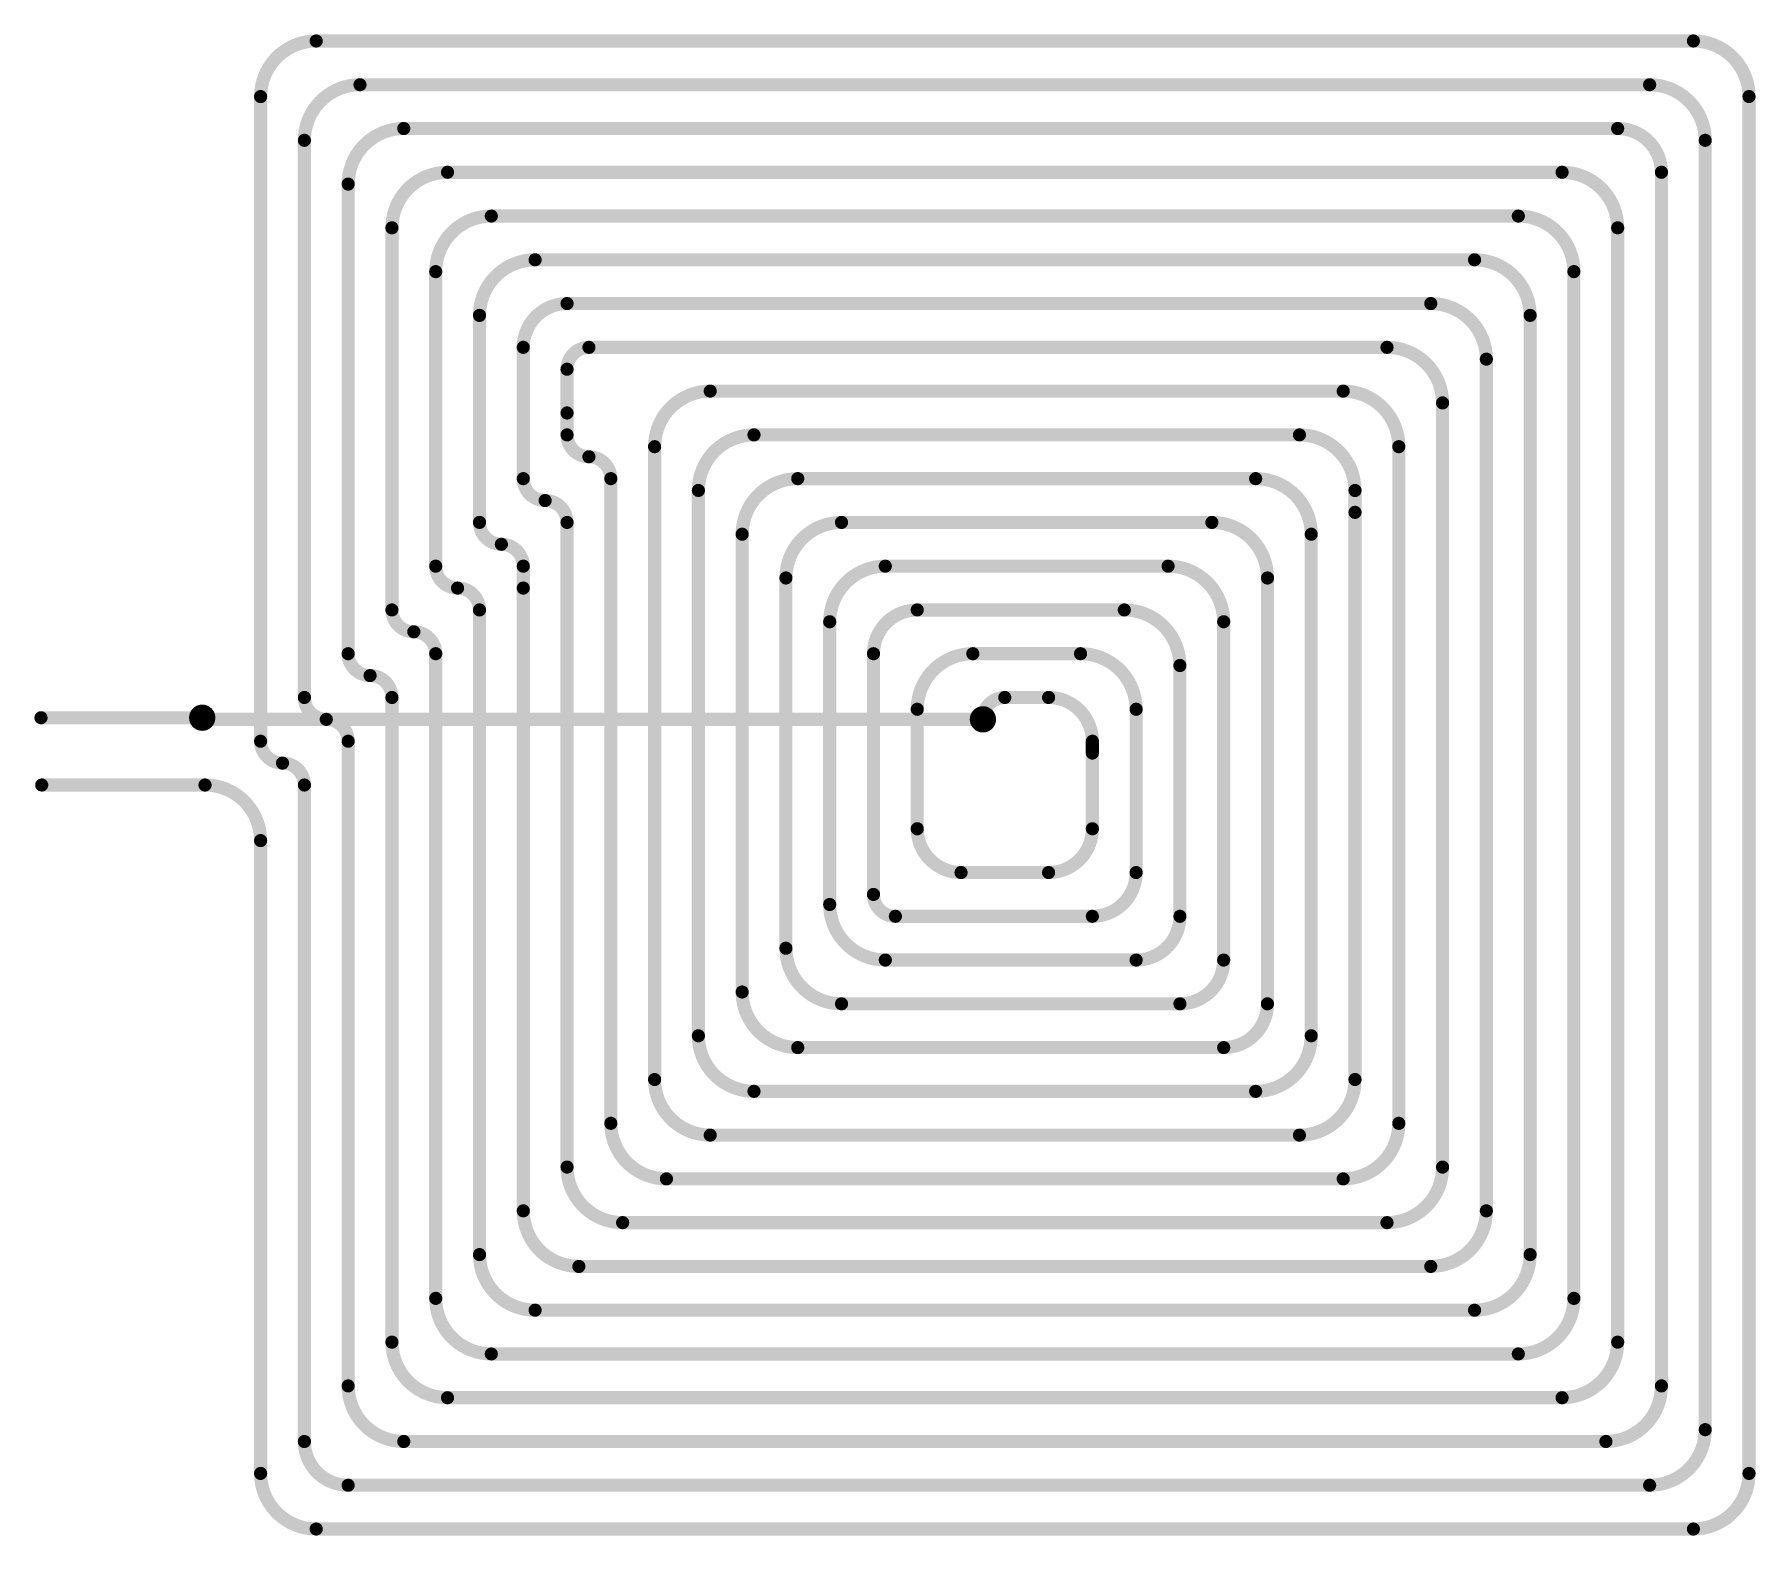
# Model space of a CAD drawing. Header units: inches. Extents: x 131 to 170.4, y 54.8 to 89.1.
import ezdxf

# ---------------------------------------------------------------- set-up
doc = ezdxf.new("R2010")
doc.units = ezdxf.units.IN
doc.layers.add('Bottom Layer', color=5, linetype='Continuous')
doc.layers.add('Top Layer', color=1, linetype='Continuous')

msp = doc.modelspace()

# ---------------------------------------------------------------- linework, layer by layer
at = {"layer": 'Bottom Layer', "const_width": 0.15}
for points in [[(134.649, 73.533, 1), (135.099, 73.533, 1)], [(134.649, 73.533, 1), (135.099, 73.533, 1)], [(134.799, 73.533, 1), (134.949, 73.533, 1)], [(134.836, 73.496, 1), (134.986, 73.496, 1)], [(134.836, 73.496, 1), (134.986, 73.496, 1)], [(152.483, 73.496, 1), (152.933, 73.496, 1)], [(152.633, 73.496, 1), (152.783, 73.496, 1)]]:
    msp.add_lwpolyline(points, format="xyb", close=True, dxfattribs=at)
at = {"layer": 'Bottom Layer', "const_width": 0.3}
msp.add_lwpolyline([(134.911, 73.496, -0.414214), (134.874, 73.533)], format="xyb", dxfattribs=at)
msp.add_lwpolyline([(134.911, 73.496), (152.708, 73.496)], dxfattribs=at)
at = {"layer": 'Top Layer', "const_width": 0.3}
for points in [[(136.208, 87.726, -0.414214), (137.478, 88.996)], [(168.938, 88.996, -0.414214), (170.208, 87.726)], [(137.208, 86.726, -0.414214), (138.478, 87.996)], [(167.938, 87.996, -0.414214), (169.208, 86.726)], [(138.208, 85.726, -0.414214), (139.478, 86.996)], [(167.208, 86.996, -0.414214), (168.208, 85.996)], [(139.208, 84.726, -0.414214), (140.478, 85.996)], [(165.938, 85.996, -0.414214), (167.208, 84.726)], [(140.208, 83.726, -0.414214), (141.478, 84.996)], [(164.938, 84.996, -0.414214), (166.208, 83.726)], [(141.208, 82.726, -0.414214), (142.478, 83.996)], [(163.938, 83.996, -0.414214), (165.208, 82.726)], [(142.208, 81.996, -0.414214), (143.208, 82.996)], [(162.938, 82.996, -0.414214), (164.208, 81.726)], [(143.208, 81.496, -0.414214), (143.708, 81.996)], [(161.938, 81.996, -0.414214), (163.208, 80.726)], [(145.208, 79.726, -0.414214), (146.478, 80.996)], [(160.938, 80.996, -0.414214), (162.208, 79.726)], [(143.708, 79.496, -0.414214), (143.208, 79.996)], [(146.208, 78.726, -0.414214), (147.478, 79.996)], [(159.938, 79.996, -0.414214), (161.208, 78.726)], [(143.708, 79.496, -0.414214), (144.208, 78.996)], [(142.708, 78.496, -0.414214), (142.208, 78.996)], [(147.208, 77.726, -0.414214), (148.478, 78.996)], [(158.938, 78.996, -0.414214), (160.208, 77.726)], [(142.708, 78.496, -0.414214), (143.208, 77.996)], [(141.708, 77.496, -0.414214), (141.208, 77.996)], [(148.208, 76.726, -0.414214), (149.478, 77.996)], [(157.938, 77.996, -0.414214), (159.208, 76.726)], [(141.708, 77.496, -0.414214), (142.208, 76.996)], [(140.708, 76.496, -0.414214), (140.208, 76.996)], [(149.208, 75.726, -0.414214), (150.478, 76.996)], [(156.938, 76.996, -0.414214), (158.208, 75.726)], [(140.708, 76.496, -0.414214), (141.208, 75.996)], [(139.708, 75.496, -0.414214), (139.208, 75.996)], [(150.208, 74.996, -0.414214), (151.208, 75.996)], [(155.938, 75.996, -0.414214), (157.208, 74.726)], [(139.708, 75.496, -0.414214), (140.208, 74.996)], [(138.708, 74.496, -0.414214), (138.208, 74.996)], [(151.208, 73.726, -0.414214), (152.478, 74.996)], [(154.938, 74.996, -0.414214), (156.208, 73.726)], [(138.708, 74.496, -0.414214), (139.208, 73.996)], [(137.708, 73.496, -0.414214), (137.208, 73.996)], [(152.708, 73.496, -0.414214), (153.208, 73.996)], [(154.208, 73.996, -0.414214), (155.208, 72.996)], [(137.708, 73.496, -0.414214), (138.208, 72.996)], [(136.708, 72.496, -0.414214), (136.208, 72.996)], [(136.708, 72.496, -0.414214), (137.208, 71.996)], [(134.938, 71.996, -0.414214), (136.208, 70.726)], [(152.208, 69.996, -0.414214), (151.208, 70.996)], [(155.208, 70.996, -0.414214), (154.208, 69.996)], [(156.208, 69.996, -0.414214), (155.208, 68.996)], [(150.708, 68.996, -0.414214), (150.208, 69.496)], [(150.478, 67.996, -0.414214), (149.208, 69.266)], [(157.208, 68.996, -0.414214), (156.208, 67.996)], [(149.478, 66.996, -0.414214), (148.208, 68.266)], [(158.208, 67.996, -0.414214), (157.208, 66.996)], [(148.478, 65.996, -0.414214), (147.208, 67.266)], [(159.208, 66.996, -0.414214), (158.208, 65.996)], [(147.478, 64.996, -0.414214), (146.208, 66.266)], [(160.208, 66.266, -0.414214), (158.938, 64.996)], [(146.478, 63.996, -0.414214), (145.208, 65.266)], [(161.208, 65.266, -0.414214), (159.938, 63.996)], [(145.478, 62.996, -0.414214), (144.208, 64.266)], [(162.208, 64.266, -0.414214), (160.938, 62.996)], [(144.478, 61.996, -0.414214), (143.208, 63.266)], [(163.208, 63.266, -0.414214), (161.938, 61.996)], [(143.478, 60.996, -0.414214), (142.208, 62.266)], [(164.208, 62.266, -0.414214), (162.938, 60.996)], [(142.478, 59.996, -0.414214), (141.208, 61.266)], [(165.208, 61.266, -0.414214), (163.938, 59.996)], [(141.478, 58.996, -0.414214), (140.208, 60.266)], [(166.208, 60.266, -0.414214), (164.938, 58.996)], [(140.478, 57.996, -0.414214), (139.208, 59.266)], [(167.208, 59.266, -0.414214), (165.938, 57.996)], [(139.478, 56.996, -0.414214), (138.208, 58.266)], [(168.208, 58.266, -0.414214), (166.938, 56.996)], [(169.208, 57.266, -0.414214), (167.938, 55.996)], [(138.208, 55.996, -0.414214), (137.208, 56.996)], [(137.478, 54.996, -0.414214), (136.208, 56.266)], [(170.208, 56.266, -0.414214), (168.938, 54.996)]]:
    msp.add_lwpolyline(points, format="xyb", dxfattribs=at)
for points in [[(137.478, 88.996), (168.938, 88.996)], [(138.478, 87.996), (167.938, 87.996)], [(136.208, 72.996), (136.208, 87.726)], [(170.208, 56.266), (170.208, 87.726)], [(139.478, 86.996), (167.208, 86.996)], [(137.208, 73.996), (137.208, 86.726)], [(169.208, 57.266), (169.208, 86.726)], [(140.478, 85.996), (165.938, 85.996)], [(168.208, 58.266), (168.208, 85.996)], [(138.208, 74.996), (138.208, 85.726)], [(141.478, 84.996), (164.938, 84.996)], [(139.208, 75.996), (139.208, 84.726)], [(167.208, 59.266), (167.208, 84.726)], [(142.478, 83.996), (163.938, 83.996)], [(140.208, 76.996), (140.208, 83.726)], [(166.208, 60.266), (166.208, 83.726)], [(143.208, 82.996), (162.938, 82.996)], [(141.208, 77.996), (141.208, 82.726)], [(165.208, 61.266), (165.208, 82.726)], [(142.208, 78.996), (142.208, 81.996)], [(143.708, 81.996), (161.938, 81.996)], [(164.208, 62.266), (164.208, 81.726)], [(143.208, 80.496), (143.208, 81.496)], [(146.478, 80.996), (160.938, 80.996)], [(143.208, 79.996), (143.208, 80.496)], [(163.208, 63.266), (163.208, 80.726)], [(145.208, 65.266), (145.208, 79.726)], [(147.478, 79.996), (159.938, 79.996)], [(162.208, 64.266), (162.208, 79.726)], [(144.208, 64.266), (144.208, 78.996)], [(148.478, 78.996), (158.938, 78.996)], [(146.208, 66.266), (146.208, 78.726)], [(161.208, 78.226), (161.208, 78.726)], [(161.208, 65.266), (161.208, 78.226)], [(143.208, 63.266), (143.208, 77.996)], [(147.208, 67.266), (147.208, 77.726)], [(149.478, 77.996), (157.938, 77.996)], [(160.208, 66.266), (160.208, 77.726)], [(142.208, 76.496), (142.208, 76.996)], [(150.478, 76.996), (156.938, 76.996)], [(148.208, 68.266), (148.208, 76.726)], [(159.208, 66.996), (159.208, 76.726)], [(140.708, 76.496), (140.708, 76.496)], [(142.208, 62.266), (142.208, 76.496)], [(141.208, 61.266), (141.208, 75.996)], [(151.208, 75.996), (155.938, 75.996)], [(149.208, 69.266), (149.208, 75.726)], [(158.208, 67.996), (158.208, 75.726)], [(140.208, 60.266), (140.208, 74.996)], [(150.208, 69.496), (150.208, 74.996)], [(152.478, 74.996), (154.938, 74.996)], [(157.208, 68.996), (157.208, 74.726)], [(139.208, 59.266), (139.208, 73.996)], [(153.208, 73.996), (154.208, 73.996)], [(131.191, 73.533), (134.874, 73.533)], [(151.208, 70.996), (151.208, 73.726)], [(156.208, 69.996), (156.208, 73.726)], [(138.208, 58.266), (138.208, 72.996)], [(155.208, 72.726), (155.208, 72.996)], [(155.208, 70.996), (155.208, 72.726)], [(131.208, 71.996), (134.938, 71.996)], [(137.208, 56.996), (137.208, 71.996)], [(136.208, 56.266), (136.208, 70.726)], [(152.208, 69.996), (154.208, 69.996)], [(150.708, 68.996), (155.208, 68.996)], [(150.478, 67.996), (156.208, 67.996)], [(149.478, 66.996), (157.208, 66.996)], [(148.478, 65.996), (158.208, 65.996)], [(147.478, 64.996), (158.938, 64.996)], [(146.478, 63.996), (159.938, 63.996)], [(145.478, 62.996), (160.938, 62.996)], [(144.478, 61.996), (161.938, 61.996)], [(143.478, 60.996), (162.938, 60.996)], [(142.478, 59.996), (163.938, 59.996)], [(141.478, 58.996), (164.938, 58.996)], [(140.478, 57.996), (165.938, 57.996)], [(139.478, 56.996), (166.938, 56.996)], [(138.208, 55.996), (167.938, 55.996)], [(137.478, 54.996), (168.938, 54.996)]]:
    msp.add_lwpolyline(points, dxfattribs=at)
at = {"layer": 'Top Layer', "const_width": 0.15}
for points in [[(137.403, 88.996, 1), (137.553, 88.996, 1)], [(137.403, 88.996, 1), (137.553, 88.996, 1)], [(168.863, 88.996, 1), (169.013, 88.996, 1)], [(168.863, 88.996, 1), (169.013, 88.996, 1)], [(138.403, 87.996, 1), (138.553, 87.996, 1)], [(138.403, 87.996, 1), (138.553, 87.996, 1)], [(167.863, 87.996, 1), (168.013, 87.996, 1)], [(167.863, 87.996, 1), (168.013, 87.996, 1)], [(136.133, 87.726, 1), (136.283, 87.726, 1)], [(136.133, 87.726, 1), (136.283, 87.726, 1)], [(170.133, 87.726, 1), (170.283, 87.726, 1)], [(170.133, 87.726, 1), (170.283, 87.726, 1)], [(139.403, 86.996, 1), (139.553, 86.996, 1)], [(139.403, 86.996, 1), (139.553, 86.996, 1)], [(167.133, 86.996, 1), (167.283, 86.996, 1)], [(167.133, 86.996, 1), (167.283, 86.996, 1)], [(137.133, 86.726, 1), (137.283, 86.726, 1)], [(137.133, 86.726, 1), (137.283, 86.726, 1)], [(169.133, 86.726, 1), (169.283, 86.726, 1)], [(169.133, 86.726, 1), (169.283, 86.726, 1)], [(140.403, 85.996, 1), (140.553, 85.996, 1)], [(140.403, 85.996, 1), (140.553, 85.996, 1)], [(165.863, 85.996, 1), (166.013, 85.996, 1)], [(165.863, 85.996, 1), (166.013, 85.996, 1)], [(168.133, 85.996, 1), (168.283, 85.996, 1)], [(168.133, 85.996, 1), (168.283, 85.996, 1)], [(138.133, 85.726, 1), (138.283, 85.726, 1)], [(138.133, 85.726, 1), (138.283, 85.726, 1)], [(141.403, 84.996, 1), (141.553, 84.996, 1)], [(141.403, 84.996, 1), (141.553, 84.996, 1)], [(164.863, 84.996, 1), (165.013, 84.996, 1)], [(164.863, 84.996, 1), (165.013, 84.996, 1)], [(139.133, 84.726, 1), (139.283, 84.726, 1)], [(139.133, 84.726, 1), (139.283, 84.726, 1)], [(167.133, 84.726, 1), (167.283, 84.726, 1)], [(167.133, 84.726, 1), (167.283, 84.726, 1)], [(142.403, 83.996, 1), (142.553, 83.996, 1)], [(142.403, 83.996, 1), (142.553, 83.996, 1)], [(163.863, 83.996, 1), (164.013, 83.996, 1)], [(163.863, 83.996, 1), (164.013, 83.996, 1)], [(140.133, 83.726, 1), (140.283, 83.726, 1)], [(140.133, 83.726, 1), (140.283, 83.726, 1)], [(166.133, 83.726, 1), (166.283, 83.726, 1)], [(166.133, 83.726, 1), (166.283, 83.726, 1)], [(143.133, 82.996, 1), (143.283, 82.996, 1)], [(143.133, 82.996, 1), (143.283, 82.996, 1)], [(162.863, 82.996, 1), (163.013, 82.996, 1)], [(162.863, 82.996, 1), (163.013, 82.996, 1)], [(141.133, 82.726, 1), (141.283, 82.726, 1)], [(141.133, 82.726, 1), (141.283, 82.726, 1)], [(165.133, 82.726, 1), (165.283, 82.726, 1)], [(165.133, 82.726, 1), (165.283, 82.726, 1)], [(142.133, 81.996, 1), (142.283, 81.996, 1)], [(142.133, 81.996, 1), (142.283, 81.996, 1)], [(143.633, 81.996, 1), (143.783, 81.996, 1)], [(143.633, 81.996, 1), (143.783, 81.996, 1)], [(161.863, 81.996, 1), (162.013, 81.996, 1)], [(161.863, 81.996, 1), (162.013, 81.996, 1)], [(164.133, 81.726, 1), (164.283, 81.726, 1)], [(164.133, 81.726, 1), (164.283, 81.726, 1)], [(143.133, 81.496, 1), (143.283, 81.496, 1)], [(143.133, 81.496, 1), (143.283, 81.496, 1)], [(146.403, 80.996, 1), (146.553, 80.996, 1)], [(146.403, 80.996, 1), (146.553, 80.996, 1)], [(160.863, 80.996, 1), (161.013, 80.996, 1)], [(160.863, 80.996, 1), (161.013, 80.996, 1)], [(143.133, 80.496, 1), (143.283, 80.496, 1)], [(143.133, 80.496, 1), (143.283, 80.496, 1)], [(163.133, 80.726, 1), (163.283, 80.726, 1)], [(163.133, 80.726, 1), (163.283, 80.726, 1)], [(143.133, 79.996, 1), (143.283, 79.996, 1)], [(143.133, 79.996, 1), (143.283, 79.996, 1)], [(145.133, 79.726, 1), (145.283, 79.726, 1)], [(145.133, 79.726, 1), (145.283, 79.726, 1)], [(147.403, 79.996, 1), (147.553, 79.996, 1)], [(147.403, 79.996, 1), (147.553, 79.996, 1)], [(159.863, 79.996, 1), (160.013, 79.996, 1)], [(159.863, 79.996, 1), (160.013, 79.996, 1)], [(162.133, 79.726, 1), (162.283, 79.726, 1)], [(162.133, 79.726, 1), (162.283, 79.726, 1)], [(143.633, 79.496, 1), (143.783, 79.496, 1)], [(143.633, 79.496, 1), (143.783, 79.496, 1)], [(142.133, 78.996, 1), (142.283, 78.996, 1)], [(142.133, 78.996, 1), (142.283, 78.996, 1)], [(144.133, 78.996, 1), (144.283, 78.996, 1)], [(144.133, 78.996, 1), (144.283, 78.996, 1)], [(148.403, 78.996, 1), (148.553, 78.996, 1)], [(148.403, 78.996, 1), (148.553, 78.996, 1)], [(158.863, 78.996, 1), (159.013, 78.996, 1)], [(158.863, 78.996, 1), (159.013, 78.996, 1)], [(142.633, 78.496, 1), (142.783, 78.496, 1)], [(142.633, 78.496, 1), (142.783, 78.496, 1)], [(146.133, 78.726, 1), (146.283, 78.726, 1)], [(146.133, 78.726, 1), (146.283, 78.726, 1)], [(161.133, 78.726, 1), (161.283, 78.726, 1)], [(161.133, 78.726, 1), (161.283, 78.726, 1)], [(161.133, 78.226, 1), (161.283, 78.226, 1)], [(161.133, 78.226, 1), (161.283, 78.226, 1)], [(141.133, 77.996, 1), (141.283, 77.996, 1)], [(141.133, 77.996, 1), (141.283, 77.996, 1)], [(143.133, 77.996, 1), (143.283, 77.996, 1)], [(143.133, 77.996, 1), (143.283, 77.996, 1)], [(147.133, 77.726, 1), (147.283, 77.726, 1)], [(147.133, 77.726, 1), (147.283, 77.726, 1)], [(149.403, 77.996, 1), (149.553, 77.996, 1)], [(149.403, 77.996, 1), (149.553, 77.996, 1)], [(157.863, 77.996, 1), (158.013, 77.996, 1)], [(157.863, 77.996, 1), (158.013, 77.996, 1)], [(160.133, 77.726, 1), (160.283, 77.726, 1)], [(160.133, 77.726, 1), (160.283, 77.726, 1)], [(141.633, 77.496, 1), (141.783, 77.496, 1)], [(141.633, 77.496, 1), (141.783, 77.496, 1)], [(140.133, 76.996, 1), (140.283, 76.996, 1)], [(140.133, 76.996, 1), (140.283, 76.996, 1)], [(142.133, 76.996, 1), (142.283, 76.996, 1)], [(142.133, 76.996, 1), (142.283, 76.996, 1)], [(150.403, 76.996, 1), (150.553, 76.996, 1)], [(150.403, 76.996, 1), (150.553, 76.996, 1)], [(156.863, 76.996, 1), (157.013, 76.996, 1)], [(156.863, 76.996, 1), (157.013, 76.996, 1)], [(148.133, 76.726, 1), (148.283, 76.726, 1)], [(148.133, 76.726, 1), (148.283, 76.726, 1)], [(159.133, 76.726, 1), (159.283, 76.726, 1)], [(159.133, 76.726, 1), (159.283, 76.726, 1)], [(140.633, 76.496, 1), (140.783, 76.496, 1)], [(140.633, 76.496, 1), (140.783, 76.496, 1)], [(140.633, 76.496, 1), (140.783, 76.496, 1)], [(140.633, 76.496, 1), (140.783, 76.496, 1)], [(142.133, 76.496, 1), (142.283, 76.496, 1)], [(142.133, 76.496, 1), (142.283, 76.496, 1)], [(139.133, 75.996, 1), (139.283, 75.996, 1)], [(139.133, 75.996, 1), (139.283, 75.996, 1)], [(141.133, 75.996, 1), (141.283, 75.996, 1)], [(141.133, 75.996, 1), (141.283, 75.996, 1)], [(151.133, 75.996, 1), (151.283, 75.996, 1)], [(151.133, 75.996, 1), (151.283, 75.996, 1)], [(155.863, 75.996, 1), (156.013, 75.996, 1)], [(155.863, 75.996, 1), (156.013, 75.996, 1)], [(139.633, 75.496, 1), (139.783, 75.496, 1)], [(139.633, 75.496, 1), (139.783, 75.496, 1)], [(149.133, 75.726, 1), (149.283, 75.726, 1)], [(149.133, 75.726, 1), (149.283, 75.726, 1)], [(158.133, 75.726, 1), (158.283, 75.726, 1)], [(158.133, 75.726, 1), (158.283, 75.726, 1)], [(138.133, 74.996, 1), (138.283, 74.996, 1)], [(138.133, 74.996, 1), (138.283, 74.996, 1)], [(140.133, 74.996, 1), (140.283, 74.996, 1)], [(140.133, 74.996, 1), (140.283, 74.996, 1)], [(150.133, 74.996, 1), (150.283, 74.996, 1)], [(150.133, 74.996, 1), (150.283, 74.996, 1)], [(152.403, 74.996, 1), (152.553, 74.996, 1)], [(152.403, 74.996, 1), (152.553, 74.996, 1)], [(154.863, 74.996, 1), (155.013, 74.996, 1)], [(154.863, 74.996, 1), (155.013, 74.996, 1)], [(157.133, 74.726, 1), (157.283, 74.726, 1)], [(157.133, 74.726, 1), (157.283, 74.726, 1)], [(138.633, 74.496, 1), (138.783, 74.496, 1)], [(138.633, 74.496, 1), (138.783, 74.496, 1)], [(137.133, 73.996, 1), (137.283, 73.996, 1)], [(137.133, 73.996, 1), (137.283, 73.996, 1)], [(139.133, 73.996, 1), (139.283, 73.996, 1)], [(139.133, 73.996, 1), (139.283, 73.996, 1)], [(153.133, 73.996, 1), (153.283, 73.996, 1)], [(153.133, 73.996, 1), (153.283, 73.996, 1)], [(154.133, 73.996, 1), (154.283, 73.996, 1)], [(154.133, 73.996, 1), (154.283, 73.996, 1)], [(131.116, 73.533, 1), (131.266, 73.533, 1)], [(134.649, 73.533, 1), (135.099, 73.533, 1)], [(134.649, 73.533, 1), (135.099, 73.533, 1)], [(134.799, 73.533, 1), (134.949, 73.533, 1)], [(137.633, 73.496, 1), (137.783, 73.496, 1)], [(137.633, 73.496, 1), (137.783, 73.496, 1)], [(151.133, 73.726, 1), (151.283, 73.726, 1)], [(151.133, 73.726, 1), (151.283, 73.726, 1)], [(152.483, 73.496, 1), (152.933, 73.496, 1)], [(152.633, 73.496, 1), (152.783, 73.496, 1)], [(156.133, 73.726, 1), (156.283, 73.726, 1)], [(156.133, 73.726, 1), (156.283, 73.726, 1)], [(136.133, 72.996, 1), (136.283, 72.996, 1)], [(136.133, 72.996, 1), (136.283, 72.996, 1)], [(138.133, 72.996, 1), (138.283, 72.996, 1)], [(138.133, 72.996, 1), (138.283, 72.996, 1)], [(155.133, 72.996, 1), (155.283, 72.996, 1)], [(155.133, 72.996, 1), (155.283, 72.996, 1)], [(155.133, 72.726, 1), (155.283, 72.726, 1)], [(155.133, 72.726, 1), (155.283, 72.726, 1)], [(136.633, 72.496, 1), (136.783, 72.496, 1)], [(136.633, 72.496, 1), (136.783, 72.496, 1)], [(131.133, 71.996, 1), (131.283, 71.996, 1)], [(134.863, 71.996, 1), (135.013, 71.996, 1)], [(134.863, 71.996, 1), (135.013, 71.996, 1)], [(137.133, 71.996, 1), (137.283, 71.996, 1)], [(137.133, 71.996, 1), (137.283, 71.996, 1)], [(136.133, 70.726, 1), (136.283, 70.726, 1)], [(136.133, 70.726, 1), (136.283, 70.726, 1)], [(151.133, 70.996, 1), (151.283, 70.996, 1)], [(151.133, 70.996, 1), (151.283, 70.996, 1)], [(155.133, 70.996, 1), (155.283, 70.996, 1)], [(155.133, 70.996, 1), (155.283, 70.996, 1)], [(152.133, 69.996, 1), (152.283, 69.996, 1)], [(152.133, 69.996, 1), (152.283, 69.996, 1)], [(154.133, 69.996, 1), (154.283, 69.996, 1)], [(154.133, 69.996, 1), (154.283, 69.996, 1)], [(156.133, 69.996, 1), (156.283, 69.996, 1)], [(156.133, 69.996, 1), (156.283, 69.996, 1)], [(150.133, 69.496, 1), (150.283, 69.496, 1)], [(150.133, 69.496, 1), (150.283, 69.496, 1)], [(149.133, 69.266, 1), (149.283, 69.266, 1)], [(149.133, 69.266, 1), (149.283, 69.266, 1)], [(150.633, 68.996, 1), (150.783, 68.996, 1)], [(150.633, 68.996, 1), (150.783, 68.996, 1)], [(155.133, 68.996, 1), (155.283, 68.996, 1)], [(155.133, 68.996, 1), (155.283, 68.996, 1)], [(157.133, 68.996, 1), (157.283, 68.996, 1)], [(157.133, 68.996, 1), (157.283, 68.996, 1)], [(148.133, 68.266, 1), (148.283, 68.266, 1)], [(148.133, 68.266, 1), (148.283, 68.266, 1)], [(150.403, 67.996, 1), (150.553, 67.996, 1)], [(150.403, 67.996, 1), (150.553, 67.996, 1)], [(156.133, 67.996, 1), (156.283, 67.996, 1)], [(156.133, 67.996, 1), (156.283, 67.996, 1)], [(158.133, 67.996, 1), (158.283, 67.996, 1)], [(158.133, 67.996, 1), (158.283, 67.996, 1)], [(147.133, 67.266, 1), (147.283, 67.266, 1)], [(147.133, 67.266, 1), (147.283, 67.266, 1)], [(149.403, 66.996, 1), (149.553, 66.996, 1)], [(149.403, 66.996, 1), (149.553, 66.996, 1)], [(157.133, 66.996, 1), (157.283, 66.996, 1)], [(157.133, 66.996, 1), (157.283, 66.996, 1)], [(159.133, 66.996, 1), (159.283, 66.996, 1)], [(159.133, 66.996, 1), (159.283, 66.996, 1)], [(146.133, 66.266, 1), (146.283, 66.266, 1)], [(146.133, 66.266, 1), (146.283, 66.266, 1)], [(148.403, 65.996, 1), (148.553, 65.996, 1)], [(148.403, 65.996, 1), (148.553, 65.996, 1)], [(158.133, 65.996, 1), (158.283, 65.996, 1)], [(158.133, 65.996, 1), (158.283, 65.996, 1)], [(160.133, 66.266, 1), (160.283, 66.266, 1)], [(160.133, 66.266, 1), (160.283, 66.266, 1)], [(145.133, 65.266, 1), (145.283, 65.266, 1)], [(145.133, 65.266, 1), (145.283, 65.266, 1)], [(161.133, 65.266, 1), (161.283, 65.266, 1)], [(161.133, 65.266, 1), (161.283, 65.266, 1)], [(147.403, 64.996, 1), (147.553, 64.996, 1)], [(147.403, 64.996, 1), (147.553, 64.996, 1)], [(158.863, 64.996, 1), (159.013, 64.996, 1)], [(158.863, 64.996, 1), (159.013, 64.996, 1)], [(144.133, 64.266, 1), (144.283, 64.266, 1)], [(144.133, 64.266, 1), (144.283, 64.266, 1)], [(146.403, 63.996, 1), (146.553, 63.996, 1)], [(146.403, 63.996, 1), (146.553, 63.996, 1)], [(159.863, 63.996, 1), (160.013, 63.996, 1)], [(159.863, 63.996, 1), (160.013, 63.996, 1)], [(162.133, 64.266, 1), (162.283, 64.266, 1)], [(162.133, 64.266, 1), (162.283, 64.266, 1)], [(143.133, 63.266, 1), (143.283, 63.266, 1)], [(143.133, 63.266, 1), (143.283, 63.266, 1)], [(163.133, 63.266, 1), (163.283, 63.266, 1)], [(163.133, 63.266, 1), (163.283, 63.266, 1)], [(145.403, 62.996, 1), (145.553, 62.996, 1)], [(145.403, 62.996, 1), (145.553, 62.996, 1)], [(160.863, 62.996, 1), (161.013, 62.996, 1)], [(160.863, 62.996, 1), (161.013, 62.996, 1)], [(142.133, 62.266, 1), (142.283, 62.266, 1)], [(142.133, 62.266, 1), (142.283, 62.266, 1)], [(144.403, 61.996, 1), (144.553, 61.996, 1)], [(144.403, 61.996, 1), (144.553, 61.996, 1)], [(161.863, 61.996, 1), (162.013, 61.996, 1)], [(161.863, 61.996, 1), (162.013, 61.996, 1)], [(164.133, 62.266, 1), (164.283, 62.266, 1)], [(164.133, 62.266, 1), (164.283, 62.266, 1)], [(141.133, 61.266, 1), (141.283, 61.266, 1)], [(141.133, 61.266, 1), (141.283, 61.266, 1)], [(165.133, 61.266, 1), (165.283, 61.266, 1)], [(165.133, 61.266, 1), (165.283, 61.266, 1)], [(143.403, 60.996, 1), (143.553, 60.996, 1)], [(143.403, 60.996, 1), (143.553, 60.996, 1)], [(162.863, 60.996, 1), (163.013, 60.996, 1)], [(162.863, 60.996, 1), (163.013, 60.996, 1)], [(140.133, 60.266, 1), (140.283, 60.266, 1)], [(140.133, 60.266, 1), (140.283, 60.266, 1)], [(166.133, 60.266, 1), (166.283, 60.266, 1)], [(166.133, 60.266, 1), (166.283, 60.266, 1)], [(142.403, 59.996, 1), (142.553, 59.996, 1)], [(142.403, 59.996, 1), (142.553, 59.996, 1)], [(163.863, 59.996, 1), (164.013, 59.996, 1)], [(163.863, 59.996, 1), (164.013, 59.996, 1)], [(139.133, 59.266, 1), (139.283, 59.266, 1)], [(139.133, 59.266, 1), (139.283, 59.266, 1)], [(167.133, 59.266, 1), (167.283, 59.266, 1)], [(167.133, 59.266, 1), (167.283, 59.266, 1)], [(141.403, 58.996, 1), (141.553, 58.996, 1)], [(141.403, 58.996, 1), (141.553, 58.996, 1)], [(164.863, 58.996, 1), (165.013, 58.996, 1)], [(164.863, 58.996, 1), (165.013, 58.996, 1)], [(138.133, 58.266, 1), (138.283, 58.266, 1)], [(138.133, 58.266, 1), (138.283, 58.266, 1)], [(168.133, 58.266, 1), (168.283, 58.266, 1)], [(168.133, 58.266, 1), (168.283, 58.266, 1)], [(140.403, 57.996, 1), (140.553, 57.996, 1)], [(140.403, 57.996, 1), (140.553, 57.996, 1)], [(165.863, 57.996, 1), (166.013, 57.996, 1)], [(165.863, 57.996, 1), (166.013, 57.996, 1)], [(169.133, 57.266, 1), (169.283, 57.266, 1)], [(169.133, 57.266, 1), (169.283, 57.266, 1)], [(137.133, 56.996, 1), (137.283, 56.996, 1)], [(137.133, 56.996, 1), (137.283, 56.996, 1)], [(139.403, 56.996, 1), (139.553, 56.996, 1)], [(139.403, 56.996, 1), (139.553, 56.996, 1)], [(166.863, 56.996, 1), (167.013, 56.996, 1)], [(166.863, 56.996, 1), (167.013, 56.996, 1)], [(136.133, 56.266, 1), (136.283, 56.266, 1)], [(136.133, 56.266, 1), (136.283, 56.266, 1)], [(170.133, 56.266, 1), (170.283, 56.266, 1)], [(170.133, 56.266, 1), (170.283, 56.266, 1)], [(138.133, 55.996, 1), (138.283, 55.996, 1)], [(138.133, 55.996, 1), (138.283, 55.996, 1)], [(167.863, 55.996, 1), (168.013, 55.996, 1)], [(167.863, 55.996, 1), (168.013, 55.996, 1)], [(137.403, 54.996, 1), (137.553, 54.996, 1)], [(137.403, 54.996, 1), (137.553, 54.996, 1)], [(168.863, 54.996, 1), (169.013, 54.996, 1)], [(168.863, 54.996, 1), (169.013, 54.996, 1)]]:
    msp.add_lwpolyline(points, format="xyb", close=True, dxfattribs=at)

doc.saveas('drawing.dxf')
